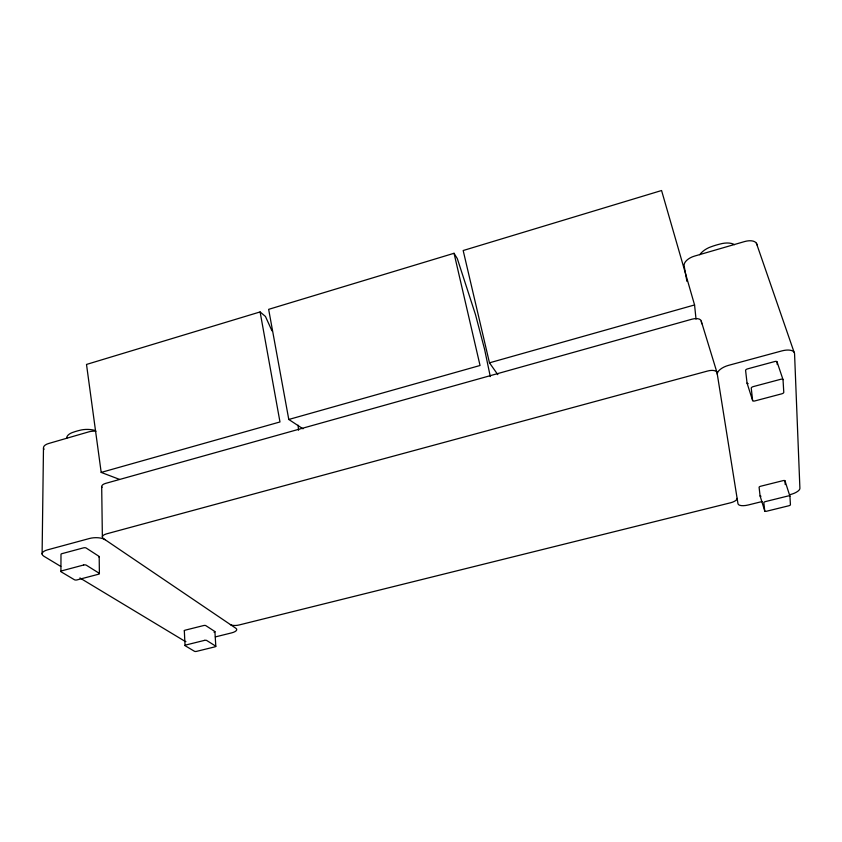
<?xml version="1.0" encoding="UTF-8"?>
<svg xmlns="http://www.w3.org/2000/svg" width="842" height="842" viewBox="0 0 842 842"><rect width="100%" height="100%" fill="white"/><g stroke="black" fill="none" stroke-linecap="round" stroke-linejoin="round"><path stroke-width="1.26" d="M60.919 571.508L60.992 554.373A1.947 0.779 -1.6 0 1 61.919 553.668L83.526 547.847A1.947 0.789 -1.9 0 1 86.2 548.047L98.935 556.299A1.905 0.758 -2.2 0 1 98.946 557.057M42.1 554.036L43.479 448.049M271.977 330.864L265.44 316.445L260.104 311.94L86.505 364.439L101.187 472.415L119.396 479.34M490.297 376.574L484.571 349.219L475.467 314.54L457.311 258.62L454.038 253.284L268.651 309.351L288.785 419.474L302.973 428.799M101.187 472.415L279.976 421.958L260.104 311.94M288.785 419.474L480.045 365.491L454.038 253.284M489.476 362.828L694.566 304.951L661.57 190.524L463.174 250.527L489.476 362.828L497.801 374.637M215.363 636.91L231.518 632.91A9.115 3.179 -5.4 0 0 235.907 628.311L103.471 538.606A8.157 3.368 -2.2 0 1 106.45 533.891L707.669 371.006A8.988 4.157 -16.6 0 1 717.068 372.806L737.971 503.705A10.093 3.736 -14.9 0 0 748.254 504.979L762.231 501.516M60.771 566.424L43.889 556.246A11.42 4.547 -1.4 0 1 47.415 549.889L89.452 538.501A11.399 4.652 -2 0 1 105.113 539.722M79.906 577.959L184.577 641.057A9.104 3.126 -4.9 0 0 185.914 641.625M756.411 243.222L794.069 352.167M777.071 361.955L783.028 379.679L783.776 392.319A2.168 0.937 -17.4 0 1 781.755 393.824L754.79 400.95A2.147 0.926 -16.8 0 1 752.622 400.56L747.054 383.089L745.591 370.427A2.168 0.989 -17.4 0 1 747.57 368.87L774.893 361.502A2.189 0.989 -18 0 1 777.071 361.955L777.24 364.523M784.986 480.856L789.922 496.201L790.428 504.716A1.768 0.631 -15.3 0 1 788.743 505.789L766.525 511.252A1.758 0.631 -15 0 1 764.757 511.031L760.084 495.896L759.095 487.318A1.779 0.663 -15.3 0 1 760.736 486.223L783.207 480.603A1.789 0.674 -15.7 0 1 784.986 480.856L785.228 484.582M101.977 487.486A7.978 3.568 -1.5 0 1 105.671 483.371L692.029 319.171A8.767 4.378 -17.4 0 1 701.27 321.181L717.068 372.806M686.925 281.365L684.136 265.872A11.998 6.441 -18.9 0 1 694.534 256.094L744.602 241.559A12.241 6.462 -20.3 0 1 756.947 244.833M701.27 321.181L701.712 323.76M752.622 400.56L751.253 388.141A2.189 0.968 -17.1 0 1 753.264 386.604L780.839 379.258A2.21 0.968 -17.7 0 1 783.028 379.679M764.757 511.031L763.831 502.653A1.789 0.653 -15.1 0 1 765.494 501.569L788.133 495.97A1.8 0.653 -15.5 0 1 789.922 496.201M694.566 304.951L696.029 319.15M298.089 425.199L298.531 430.241M214.92 631.711L215.805 646.34M184.324 630.69L185.03 645.498M101.693 486.571L102.366 536.964M99.188 556.678L99.388 573.57M43.973 449.365A10.883 5.105 0.4 0 1 48.552 443.534L88.631 431.904A10.862 5.22 -0.4 0 1 95.988 431.209M94.567 430.336A15.198 7.294 -0.2 0 0 79.232 430.462A37.711 17.871 -0.6 0 0 73.97 431.999A15.198 7.273 -0.1 0 0 66.644 438.429M717.331 374.458A12.641 5.799 -17 0 1 728.667 365.323L781.786 350.925A12.904 5.831 -18.2 0 1 794.553 353.608L799.9 488.339A10.251 3.757 -15.6 0 1 790.185 494.601M734.456 244.675A16.945 9.041 -19.7 0 0 719.71 244.138A41.995 22.081 -19.3 0 0 708.975 247.59A16.903 9.041 -19.5 0 0 699.755 254.747M230.392 624.585A6.578 2.326 -5.5 0 0 239.075 624.985L730.551 502.79A7.241 2.715 -14.7 0 0 737.118 498.369M214.036 632.226A1.568 0.547 -5.2 0 0 214.763 631.437L205.816 625.638A1.589 0.558 -5 0 0 203.69 625.532L185.198 630.163A1.589 0.558 -4.7 0 0 184.493 630.963M748.17 383.636A2.126 0.947 -17.1 0 1 747.054 383.089M761 496.243A1.747 0.642 -15.2 0 1 760.084 495.896M83.621 565.014L61.845 570.813A1.958 0.758 -1.8 0 0 61.213 571.876L74.412 579.738A1.926 0.737 -2.2 0 0 77.054 579.906L98.44 574.255A1.916 0.747 -2.5 0 0 99.124 573.213L86.305 565.192A1.958 0.768 -2.1 0 0 83.621 565.014M204.511 640.373L185.903 644.983A1.6 0.547 -4.8 0 0 185.198 645.761L194.47 651.287A1.579 0.526 -5 0 0 196.586 651.361L214.92 646.856A1.579 0.537 -5.3 0 0 215.647 646.088L206.658 640.457A1.6 0.547 -5.1 0 0 204.511 640.373"/></g></svg>
